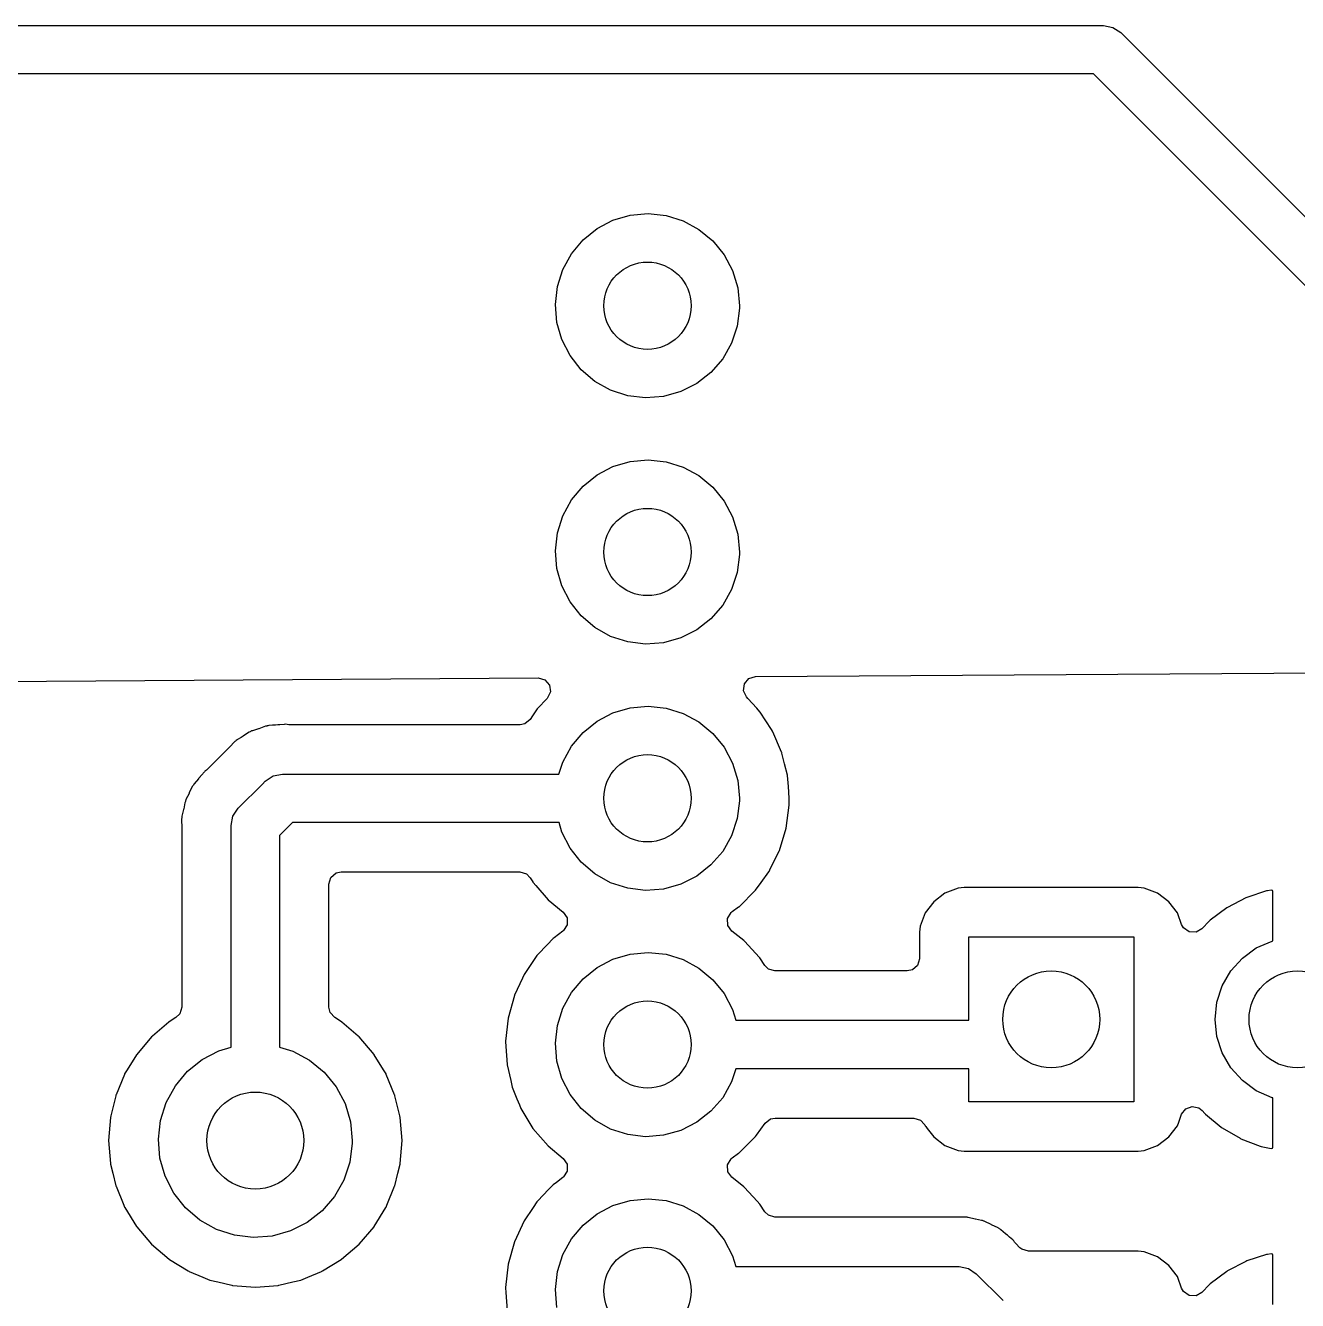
# Model space of a CAD drawing. Extents: x 170.5 to 254.5, y -139.5 to -85.5.
# Drawn here: x 202.38 to 215.5, y -105.9 to -92.75 of the extents above; entities that cross this region are included whole.
import ezdxf

# ---------------------------------------------------------------- set-up
doc = ezdxf.new("R2010")
doc.units = 0
doc.layers.add('BLACK', color=7, linetype='CONTINUOUS')

msp = doc.modelspace()

# ---------------------------------------------------------------- linework, layer by layer
at = {"layer": 'BLACK', "linetype": 'CONTINUOUS'}
for p, q in [((187, -92.75), (213.5, -92.75)), ((213.5, -92.75), (213.596, -92.769)), ((213.596, -92.769), (213.677, -92.8232)), ((213.677, -92.8232), (218.184, -97.33)), ((213.396, -93.25), (187.104, -93.25)), ((217.79, -97.6436), (213.396, -93.25)), ((208.275, -94.8451), (208.439, -94.7592)), ((208.439, -94.7592), (208.617, -94.7068)), ((208.617, -94.7068), (208.802, -94.69)), ((208.802, -94.69), (208.986, -94.7094)), ((208.986, -94.7094), (209.163, -94.7642)), ((209.163, -94.7642), (209.326, -94.8524)), ((208.13, -94.9613), (208.275, -94.8451)), ((209.326, -94.8524), (209.469, -94.9706)), ((208.011, -95.1033), (208.13, -94.9613)), ((209.469, -94.9706), (209.586, -95.1143)), ((207.922, -95.2658), (208.011, -95.1033)), ((209.586, -95.1143), (209.673, -95.278)), ((207.866, -95.4425), (207.922, -95.2658)), ((209.673, -95.278), (209.727, -95.4555)), ((207.845, -95.6267), (207.866, -95.4425)), ((209.727, -95.4555), (209.745, -95.64)), ((207.861, -95.8115), (207.845, -95.6267)), ((209.745, -95.6665), (209.721, -95.8505)), ((209.745, -95.64), (209.745, -95.6665)), ((207.912, -95.9897), (207.861, -95.8115)), ((209.721, -95.8505), (209.663, -96.0264)), ((207.996, -96.1546), (207.912, -95.9897)), ((209.663, -96.0264), (209.571, -96.1876)), ((208.112, -96.2999), (207.996, -96.1546)), ((209.571, -96.1876), (209.45, -96.328)), ((208.253, -96.4201), (208.112, -96.2999)), ((209.45, -96.328), (209.304, -96.4421)), ((208.415, -96.5105), (208.253, -96.4201)), ((208.591, -96.5678), (208.415, -96.5105)), ((209.304, -96.4421), (209.139, -96.5257)), ((208.775, -96.5898), (208.591, -96.5678)), ((208.96, -96.5756), (208.775, -96.5898)), ((209.139, -96.5257), (208.96, -96.5756)), ((208.275, -97.3851), (208.439, -97.2992)), ((208.439, -97.2992), (208.617, -97.2468)), ((208.617, -97.2468), (208.802, -97.23)), ((208.802, -97.23), (208.986, -97.2494)), ((208.986, -97.2494), (209.163, -97.3042)), ((209.163, -97.3042), (209.326, -97.3924)), ((208.13, -97.5013), (208.275, -97.3851)), ((209.326, -97.3924), (209.469, -97.5106)), ((208.011, -97.6433), (208.13, -97.5013)), ((209.469, -97.5106), (209.586, -97.6543)), ((207.922, -97.8058), (208.011, -97.6433)), ((209.586, -97.6543), (209.673, -97.818)), ((207.866, -97.9825), (207.922, -97.8058)), ((209.673, -97.818), (209.727, -97.9955)), ((207.845, -98.1667), (207.866, -97.9825)), ((209.727, -97.9955), (209.745, -98.18)), ((207.861, -98.3515), (207.845, -98.1667)), ((209.745, -98.2065), (209.721, -98.3905)), ((209.745, -98.18), (209.745, -98.2065)), ((207.912, -98.5297), (207.861, -98.3515)), ((209.721, -98.3905), (209.663, -98.5664)), ((207.996, -98.6946), (207.912, -98.5297)), ((209.663, -98.5664), (209.571, -98.7276)), ((208.112, -98.8399), (207.996, -98.6946)), ((209.571, -98.7276), (209.45, -98.868)), ((208.253, -98.9601), (208.112, -98.8399)), ((209.45, -98.868), (209.304, -98.9821)), ((208.415, -99.0505), (208.253, -98.9601)), ((209.304, -98.9821), (209.139, -99.0657)), ((208.591, -99.1078), (208.415, -99.0505)), ((208.775, -99.1298), (208.591, -99.1078)), ((208.96, -99.1156), (208.775, -99.1298)), ((209.139, -99.0657), (208.96, -99.1156)), ((202.025, -99.5163), (207.668, -99.4792)), ((207.668, -99.4792), (207.736, -99.4987)), ((207.736, -99.4987), (207.783, -99.5521)), ((209.785, -99.6114), (209.794, -99.5409)), ((209.794, -99.5409), (209.839, -99.4861)), ((209.839, -99.4861), (209.909, -99.4644)), ((209.909, -99.4644), (213.646, -99.4398)), ((213.646, -99.4398), (217.155, -99.4167)), ((207.793, -99.6223), (207.76, -99.6922)), ((207.783, -99.5521), (207.793, -99.6223)), ((209.816, -99.6752), (209.785, -99.6114)), ((207.658, -99.799), (207.61, -99.8684)), ((207.661, -99.7953), (207.658, -99.799)), ((207.76, -99.6922), (207.661, -99.7953)), ((208.439, -99.8392), (208.617, -99.7868)), ((208.617, -99.7868), (208.802, -99.77)), ((208.802, -99.77), (208.986, -99.7894)), ((208.986, -99.7894), (209.163, -99.8442)), ((209.831, -99.6915), (209.816, -99.6752)), ((209.923, -99.7921), (209.831, -99.6915)), ((209.955, -99.8271), (209.923, -99.7921)), ((207.584, -99.9065), (207.529, -99.9515)), ((207.61, -99.8684), (207.584, -99.9065)), ((208.13, -100.041), (208.275, -99.9251)), ((208.275, -99.9251), (208.439, -99.8392)), ((209.163, -99.8442), (209.326, -99.9324)), ((209.326, -99.9324), (209.469, -100.051)), ((209.957, -99.8314), (209.955, -99.8271)), ((210.073, -100.01), (209.957, -99.8314)), ((209.957, -99.8314), (209.957, -99.8314)), ((204.688, -100.037), (204.627, -100.077)), ((204.695, -100.035), (204.688, -100.037)), ((204.7, -100.032), (204.695, -100.035)), ((204.706, -100.029), (204.7, -100.032)), ((204.712, -100.026), (204.706, -100.029)), ((204.719, -100.023), (204.712, -100.026)), ((204.782, -100.003), (204.719, -100.023)), ((204.719, -100.023), (204.719, -100.023)), ((204.786, -100.002), (204.782, -100.003)), ((204.854, -99.9768), (204.786, -100.002)), ((204.862, -99.976), (204.854, -99.9768)), ((204.867, -99.9746), (204.862, -99.976)), ((204.873, -99.9734), (204.867, -99.9746)), ((204.88, -99.9711), (204.873, -99.9734)), ((204.888, -99.9705), (204.88, -99.9711)), ((204.928, -99.9673), (204.888, -99.9705)), ((204.888, -99.9705), (204.888, -99.9705)), ((204.953, -99.9652), (204.928, -99.9673)), ((204.957, -99.9648), (204.953, -99.9652)), ((204.982, -99.9619), (204.957, -99.9648)), ((204.986, -99.9615), (204.982, -99.9619)), ((204.982, -99.9619), (204.982, -99.9619)), ((204.994, -99.9615), (204.986, -99.9615)), ((205.004, -99.9611), (204.994, -99.9615)), ((205.049, -99.9574), (205.004, -99.9611)), ((205.057, -99.9568), (205.049, -99.9574)), ((205.049, -99.9574), (205.049, -99.9574)), ((205.078, -99.96), (205.057, -99.9568)), ((205.078, -99.9601), (205.078, -99.96)), ((205.097, -99.9615), (205.078, -99.9601)), ((207.48, -99.9615), (205.097, -99.9615)), ((207.529, -99.9515), (207.48, -99.9615)), ((208.011, -100.183), (208.13, -100.041)), ((209.469, -100.051), (209.586, -100.194)), ((210.085, -100.028), (210.073, -100.01)), ((210.087, -100.033), (210.085, -100.028)), ((210.178, -100.244), (210.087, -100.033)), ((210.087, -100.033), (210.087, -100.033)), ((204.484, -100.193), (204.261, -100.416)), ((204.487, -100.19), (204.484, -100.193)), ((204.535, -100.139), (204.487, -100.19)), ((204.54, -100.134), (204.535, -100.139)), ((204.535, -100.139), (204.535, -100.139)), ((204.546, -100.13), (204.54, -100.134)), ((204.55, -100.127), (204.546, -100.13)), ((204.552, -100.125), (204.55, -100.127)), ((204.553, -100.125), (204.552, -100.125)), ((204.561, -100.117), (204.553, -100.125)), ((204.566, -100.114), (204.561, -100.117)), ((204.603, -100.092), (204.566, -100.114)), ((204.566, -100.114), (204.566, -100.114)), ((204.623, -100.08), (204.603, -100.092)), ((204.627, -100.077), (204.623, -100.08)), ((207.922, -100.346), (208.011, -100.183)), ((209.586, -100.194), (209.673, -100.358)), ((210.18, -100.248), (210.178, -100.244)), ((210.178, -100.244), (210.178, -100.244)), ((210.182, -100.253), (210.18, -100.248)), ((210.209, -100.363), (210.182, -100.253)), ((210.182, -100.253), (210.182, -100.253)), ((204.224, -100.447), (204.195, -100.482)), ((204.229, -100.441), (204.224, -100.447)), ((204.224, -100.447), (204.224, -100.447)), ((204.235, -100.437), (204.229, -100.441)), ((204.247, -100.429), (204.235, -100.437)), ((204.235, -100.437), (204.235, -100.437)), ((204.261, -100.416), (204.247, -100.429)), ((207.882, -100.47), (207.922, -100.346)), ((209.673, -100.358), (209.727, -100.535)), ((210.239, -100.481), (210.209, -100.363)), ((204.105, -100.593), (204.1, -100.599)), ((204.108, -100.588), (204.105, -100.593)), ((204.111, -100.583), (204.108, -100.588)), ((204.115, -100.576), (204.111, -100.583)), ((204.119, -100.571), (204.115, -100.576)), ((204.162, -100.521), (204.119, -100.571)), ((204.165, -100.517), (204.162, -100.521)), ((204.18, -100.498), (204.165, -100.517)), ((204.182, -100.495), (204.18, -100.498)), ((204.188, -100.489), (204.182, -100.495)), ((204.195, -100.482), (204.188, -100.489)), ((204.573, -100.823), (204.823, -100.573)), ((204.823, -100.573), (204.853, -100.543)), ((204.823, -100.573), (204.823, -100.573)), ((204.853, -100.543), (204.934, -100.489)), ((204.853, -100.543), (204.853, -100.543)), ((204.934, -100.489), (205.03, -100.47)), ((205.03, -100.47), (207.882, -100.47)), ((209.727, -100.535), (209.745, -100.72)), ((210.239, -100.486), (210.239, -100.481)), ((210.249, -100.6), (210.239, -100.486)), ((210.239, -100.486), (210.239, -100.486)), ((204.067, -100.669), (204.034, -100.734)), ((204.069, -100.665), (204.067, -100.669)), ((204.1, -100.599), (204.069, -100.665)), ((209.745, -100.72), (209.745, -100.747)), ((210.258, -100.72), (210.249, -100.6)), ((210.257, -100.764), (210.258, -100.723)), ((210.258, -100.723), (210.258, -100.72)), ((210.258, -100.723), (210.258, -100.723)), ((204.01, -100.835), (203.992, -100.906)), ((204.011, -100.83), (204.01, -100.835)), ((204.024, -100.766), (204.011, -100.83)), ((204.025, -100.759), (204.024, -100.766)), ((204.024, -100.766), (204.024, -100.766)), ((204.028, -100.752), (204.025, -100.759)), ((204.03, -100.747), (204.028, -100.752)), ((204.032, -100.741), (204.03, -100.747)), ((204.034, -100.734), (204.032, -100.741)), ((204.519, -100.904), (204.573, -100.823)), ((209.745, -100.747), (209.721, -100.93)), ((210.225, -101.029), (210.257, -100.791)), ((210.257, -100.791), (210.257, -100.764)), ((203.991, -100.925), (203.989, -100.932)), ((203.989, -100.932), (203.99, -100.952)), ((203.99, -100.952), (203.991, -101.01)), ((203.992, -100.917), (203.991, -100.917)), ((203.991, -100.917), (203.991, -100.921)), ((203.991, -100.921), (203.991, -100.925)), ((203.992, -100.906), (203.992, -100.917)), ((204.5, -101), (204.519, -100.904)), ((205.134, -100.97), (205, -101.104)), ((207.883, -100.97), (205.134, -100.97)), ((207.912, -101.07), (207.883, -100.97)), ((209.721, -100.93), (209.663, -101.106)), ((203.991, -101.01), (203.992, -101.013)), ((203.992, -101.013), (203.992, -102.875)), ((204.5, -103.286), (204.5, -101)), ((205, -101.104), (205, -103.286)), ((207.996, -101.235), (207.912, -101.07)), ((209.663, -101.106), (209.571, -101.268)), ((210.156, -101.259), (210.225, -101.029)), ((208.112, -101.38), (207.996, -101.235)), ((208.253, -101.5), (208.112, -101.38)), ((209.571, -101.268), (209.45, -101.408)), ((210.057, -101.458), (210.153, -101.263)), ((210.153, -101.263), (210.156, -101.259)), ((210.153, -101.263), (210.153, -101.263)), ((205.529, -101.536), (205.582, -101.49)), ((205.582, -101.49), (205.635, -101.478)), ((205.635, -101.478), (207.479, -101.478)), ((207.479, -101.478), (207.547, -101.499)), ((207.547, -101.499), (207.586, -101.539)), ((208.415, -101.591), (208.253, -101.5)), ((209.45, -101.408), (209.304, -101.522)), ((209.968, -101.588), (210.046, -101.478)), ((210.046, -101.478), (210.049, -101.474)), ((210.049, -101.474), (210.057, -101.458)), ((205.508, -101.605), (205.529, -101.536)), ((205.508, -102.875), (205.508, -101.605)), ((207.586, -101.539), (207.611, -101.58)), ((207.611, -101.58), (207.614, -101.584)), ((207.614, -101.584), (207.617, -101.588)), ((207.617, -101.588), (207.617, -101.588)), ((207.617, -101.588), (207.643, -101.618)), ((207.643, -101.618), (207.771, -101.766)), ((208.591, -101.648), (208.415, -101.591)), ((209.139, -101.606), (208.96, -101.656)), ((209.304, -101.522), (209.139, -101.606)), ((209.91, -101.669), (209.968, -101.588)), ((212.062, -101.641), (212, -101.648)), ((213.858, -101.641), (212.062, -101.641)), ((213.92, -101.648), (213.858, -101.641)), ((207.771, -101.766), (207.926, -101.894)), ((208.775, -101.67), (208.591, -101.648)), ((208.96, -101.656), (208.775, -101.67)), ((209.74, -101.838), (209.91, -101.669)), ((211.863, -101.699), (211.747, -101.787)), ((212, -101.648), (211.863, -101.699)), ((214.057, -101.699), (213.92, -101.648)), ((214.173, -101.787), (214.057, -101.699)), ((214.967, -101.746), (214.778, -101.845)), ((214.977, -101.742), (214.967, -101.746)), ((215.179, -101.676), (214.977, -101.742)), ((215.189, -101.674), (215.179, -101.676)), ((215.228, -101.668), (215.189, -101.674)), ((215.242, -101.67), (215.228, -101.668)), ((215.246, -101.683), (215.242, -101.67)), ((215.246, -102.19), (215.246, -101.683)), ((207.926, -101.894), (207.966, -101.953)), ((209.621, -101.96), (209.657, -101.899)), ((209.657, -101.899), (209.67, -101.887)), ((209.67, -101.887), (209.735, -101.841)), ((209.735, -101.841), (209.74, -101.838)), ((209.735, -101.841), (209.735, -101.841)), ((211.659, -101.903), (211.608, -102.04)), ((211.747, -101.787), (211.659, -101.903)), ((214.261, -101.903), (214.173, -101.787)), ((214.264, -101.912), (214.261, -101.903)), ((214.77, -101.85), (214.599, -101.978)), ((214.778, -101.845), (214.77, -101.85)), ((207.967, -102.024), (207.93, -102.085)), ((207.966, -101.953), (207.967, -102.024)), ((209.624, -102.031), (209.621, -101.96)), ((209.665, -102.089), (209.624, -102.031)), ((211.608, -102.04), (211.601, -102.102)), ((214.305, -102.023), (214.264, -101.912)), ((214.324, -102.056), (214.305, -102.023)), ((214.592, -101.985), (214.514, -102.066)), ((214.599, -101.978), (214.592, -101.985)), ((207.823, -102.166), (207.76, -102.232)), ((207.834, -102.158), (207.823, -102.166)), ((207.921, -102.092), (207.834, -102.158)), ((207.93, -102.085), (207.921, -102.092)), ((209.789, -102.186), (209.665, -102.089)), ((211.601, -102.102), (211.601, -102.376)), ((212.11, -103.01), (212.11, -102.15)), ((212.11, -102.15), (213.81, -102.15)), ((213.81, -102.15), (213.81, -103.85)), ((214.382, -102.098), (214.324, -102.056)), ((214.453, -102.101), (214.382, -102.098)), ((214.514, -102.066), (214.453, -102.101)), ((207.76, -102.232), (207.664, -102.332)), ((209.793, -102.19), (209.789, -102.186)), ((209.789, -102.186), (209.789, -102.186)), ((209.797, -102.193), (209.793, -102.19)), ((209.949, -102.361), (209.797, -102.193)), ((209.797, -102.193), (209.797, -102.193)), ((214.931, -102.368), (215.075, -102.264)), ((215.075, -102.264), (215.237, -102.192)), ((215.237, -102.192), (215.246, -102.19)), ((207.607, -102.414), (207.522, -102.537)), ((207.655, -102.343), (207.607, -102.414)), ((207.658, -102.339), (207.655, -102.343)), ((207.655, -102.343), (207.655, -102.343)), ((207.664, -102.332), (207.658, -102.339)), ((208.275, -102.465), (208.439, -102.379)), ((208.439, -102.379), (208.617, -102.327)), ((208.617, -102.327), (208.802, -102.31)), ((208.802, -102.31), (208.986, -102.329)), ((208.986, -102.329), (209.163, -102.384)), ((209.163, -102.384), (209.326, -102.472)), ((209.955, -102.367), (209.949, -102.361)), ((210.004, -102.444), (209.955, -102.367)), ((211.601, -102.376), (211.581, -102.444)), ((214.812, -102.5), (214.931, -102.368)), ((207.522, -102.537), (207.505, -102.575)), ((208.13, -102.581), (208.275, -102.465)), ((209.326, -102.472), (209.469, -102.591)), ((210.042, -102.481), (210.004, -102.444)), ((210.004, -102.444), (210.004, -102.444)), ((210.11, -102.501), (210.042, -102.481)), ((211.475, -102.501), (210.11, -102.501)), ((211.528, -102.49), (211.475, -102.501)), ((211.581, -102.444), (211.528, -102.49)), ((214.723, -102.654), (214.812, -102.5)), ((207.505, -102.575), (207.424, -102.75)), ((208.011, -102.723), (208.13, -102.581)), ((209.469, -102.591), (209.586, -102.734)), ((214.669, -102.823), (214.723, -102.654)), ((207.422, -102.755), (207.357, -102.986)), ((207.424, -102.75), (207.422, -102.755)), ((207.922, -102.886), (208.011, -102.723)), ((209.586, -102.734), (209.673, -102.898)), ((214.65, -103), (214.669, -102.823)), ((203.971, -102.943), (203.931, -102.982)), ((203.992, -102.875), (203.971, -102.943)), ((205.521, -102.93), (205.508, -102.875)), ((205.569, -102.982), (205.521, -102.93)), ((207.866, -103.062), (207.922, -102.886)), ((209.673, -102.898), (209.707, -103.01)), ((203.857, -103.029), (203.688, -103.173)), ((203.861, -103.026), (203.857, -103.029)), ((203.931, -102.982), (203.861, -103.026)), ((205.639, -103.026), (205.569, -102.982)), ((205.643, -103.029), (205.639, -103.026)), ((205.812, -103.173), (205.643, -103.029)), ((207.357, -102.986), (207.332, -103.224)), ((207.845, -103.247), (207.866, -103.062)), ((209.707, -103.01), (212.11, -103.01)), ((214.669, -103.177), (214.65, -103)), ((203.68, -103.18), (203.526, -103.361)), ((203.688, -103.173), (203.68, -103.18)), ((205.82, -103.18), (205.812, -103.173)), ((205.974, -103.361), (205.82, -103.18)), ((214.723, -103.346), (214.669, -103.177)), ((204.202, -103.413), (204.375, -103.323)), ((204.375, -103.323), (204.5, -103.286)), ((205, -103.286), (205.138, -103.328)), ((205.138, -103.328), (205.309, -103.421)), ((207.332, -103.224), (207.332, -103.229)), ((207.332, -103.229), (207.332, -103.229)), ((207.332, -103.229), (207.335, -103.281)), ((207.335, -103.281), (207.346, -103.464)), ((207.861, -103.431), (207.845, -103.247)), ((214.812, -103.5), (214.723, -103.346)), ((203.523, -103.365), (203.428, -103.52)), ((203.526, -103.361), (203.523, -103.365)), ((203.523, -103.365), (203.523, -103.365)), ((204.05, -103.536), (204.202, -103.413)), ((205.309, -103.421), (205.46, -103.545)), ((205.977, -103.365), (205.974, -103.361)), ((206.072, -103.52), (205.977, -103.365)), ((205.977, -103.365), (205.977, -103.365)), ((207.346, -103.464), (207.347, -103.469)), ((207.347, -103.469), (207.347, -103.469)), ((207.347, -103.469), (207.384, -103.632)), ((207.912, -103.61), (207.861, -103.431)), ((203.4, -103.568), (203.313, -103.778)), ((203.402, -103.563), (203.4, -103.568)), ((203.4, -103.568), (203.4, -103.568)), ((203.428, -103.52), (203.402, -103.563)), ((203.925, -103.685), (204.05, -103.536)), ((205.46, -103.545), (205.583, -103.697)), ((206.098, -103.563), (206.072, -103.52)), ((206.1, -103.568), (206.098, -103.563)), ((206.187, -103.778), (206.1, -103.568)), ((206.1, -103.568), (206.1, -103.568)), ((207.996, -103.775), (207.912, -103.61)), ((209.708, -103.51), (209.663, -103.646)), ((212.11, -103.51), (209.708, -103.51)), ((212.11, -103.85), (212.11, -103.51)), ((214.931, -103.632), (214.812, -103.5)), ((203.831, -103.856), (203.925, -103.685)), ((205.583, -103.697), (205.675, -103.869)), ((207.384, -103.632), (207.398, -103.698)), ((207.398, -103.698), (207.448, -103.819)), ((209.663, -103.646), (209.571, -103.808)), ((215.075, -103.736), (214.931, -103.632)), ((215.237, -103.808), (215.075, -103.736)), ((203.31, -103.787), (203.26, -103.996)), ((203.311, -103.782), (203.31, -103.787)), ((203.313, -103.778), (203.311, -103.782)), ((203.772, -104.042), (203.831, -103.856)), ((205.675, -103.869), (205.731, -104.056)), ((206.189, -103.782), (206.187, -103.778)), ((206.19, -103.787), (206.189, -103.782)), ((206.24, -103.996), (206.19, -103.787)), ((207.448, -103.819), (207.474, -103.883)), ((208.112, -103.92), (207.996, -103.775)), ((209.571, -103.808), (209.45, -103.948)), ((213.81, -103.85), (212.11, -103.85)), ((215.246, -103.81), (215.237, -103.808)), ((215.246, -104.319), (215.246, -103.81)), ((203.26, -103.996), (203.255, -104.013)), ((206.245, -104.013), (206.24, -103.996)), ((207.474, -103.883), (207.489, -103.92)), ((207.489, -103.92), (207.614, -104.124)), ((208.253, -104.04), (208.112, -103.92)), ((209.45, -103.948), (209.304, -104.062)), ((214.275, -104.06), (214.305, -103.979)), ((214.305, -103.979), (214.347, -103.922)), ((214.347, -103.922), (214.414, -103.897)), ((214.414, -103.897), (214.483, -103.913)), ((214.483, -103.913), (214.518, -103.941)), ((214.518, -103.941), (214.543, -103.97)), ((214.543, -103.97), (214.551, -103.977)), ((214.551, -103.977), (214.714, -104.113)), ((203.255, -104.013), (203.237, -104.25)), ((203.75, -104.236), (203.772, -104.042)), ((205.731, -104.056), (205.75, -104.25)), ((206.263, -104.25), (206.245, -104.013)), ((207.614, -104.124), (207.771, -104.306)), ((208.415, -104.131), (208.253, -104.04)), ((208.591, -104.188), (208.415, -104.131)), ((209.304, -104.062), (209.139, -104.146)), ((209.921, -104.193), (210.008, -104.071)), ((210.008, -104.071), (210.064, -104.027)), ((210.064, -104.027), (210.111, -104.018)), ((210.111, -104.018), (211.543, -104.018)), ((211.543, -104.018), (211.611, -104.039)), ((211.611, -104.039), (211.654, -104.084)), ((211.654, -104.084), (211.656, -104.088)), ((211.656, -104.088), (211.659, -104.097)), ((211.659, -104.097), (211.665, -104.104)), ((211.665, -104.104), (211.665, -104.104)), ((211.665, -104.104), (211.68, -104.125)), ((211.68, -104.125), (211.747, -104.213)), ((214.173, -104.213), (214.261, -104.097)), ((214.261, -104.097), (214.275, -104.06)), ((214.714, -104.113), (214.723, -104.119)), ((214.723, -104.119), (214.907, -104.226)), ((203.237, -104.25), (203.255, -104.487)), ((203.766, -104.431), (203.75, -104.236)), ((205.75, -104.25), (205.75, -104.278)), ((206.245, -104.487), (206.263, -104.25)), ((208.775, -104.21), (208.591, -104.188)), ((208.96, -104.196), (208.775, -104.21)), ((209.139, -104.146), (208.96, -104.196)), ((209.74, -104.378), (209.91, -104.209)), ((209.91, -104.209), (209.921, -104.193)), ((211.747, -104.213), (211.863, -104.301)), ((214.057, -104.301), (214.173, -104.213)), ((214.907, -104.226), (214.916, -104.231)), ((214.916, -104.231), (215.115, -104.307)), ((205.75, -104.278), (205.725, -104.472)), ((207.771, -104.306), (207.926, -104.434)), ((209.67, -104.427), (209.735, -104.381)), ((209.735, -104.381), (209.74, -104.378)), ((209.735, -104.381), (209.735, -104.381)), ((211.863, -104.301), (212, -104.352)), ((212, -104.352), (212.062, -104.358)), ((212.062, -104.358), (213.858, -104.358)), ((213.858, -104.358), (213.92, -104.352)), ((213.92, -104.352), (214.057, -104.301)), ((215.115, -104.307), (215.125, -104.31)), ((215.125, -104.31), (215.228, -104.331)), ((215.228, -104.331), (215.242, -104.329)), ((215.242, -104.329), (215.246, -104.319)), ((203.255, -104.487), (203.257, -104.492)), ((203.257, -104.492), (203.257, -104.492)), ((203.257, -104.492), (203.279, -104.587)), ((203.82, -104.618), (203.766, -104.431)), ((205.725, -104.472), (205.664, -104.657)), ((206.221, -104.587), (206.243, -104.492)), ((206.243, -104.492), (206.245, -104.487)), ((206.243, -104.492), (206.243, -104.492)), ((207.926, -104.434), (207.966, -104.493)), ((207.966, -104.493), (207.967, -104.564)), ((209.621, -104.5), (209.657, -104.439)), ((209.624, -104.571), (209.621, -104.5)), ((209.657, -104.439), (209.67, -104.427)), ((203.279, -104.587), (203.311, -104.718)), ((203.909, -104.792), (203.82, -104.618)), ((205.664, -104.657), (205.567, -104.826)), ((206.189, -104.718), (206.221, -104.587)), ((207.921, -104.632), (207.855, -104.682)), ((207.93, -104.625), (207.921, -104.632)), ((207.967, -104.564), (207.93, -104.625)), ((209.665, -104.629), (209.624, -104.571)), ((209.789, -104.726), (209.665, -104.629)), ((203.311, -104.718), (203.313, -104.722)), ((203.313, -104.722), (203.313, -104.722)), ((203.313, -104.722), (203.393, -104.915)), ((204.031, -104.945), (203.909, -104.792)), ((206.107, -104.915), (206.187, -104.722)), ((206.187, -104.722), (206.189, -104.718)), ((206.187, -104.722), (206.187, -104.722)), ((207.775, -104.756), (207.664, -104.872)), ((207.823, -104.706), (207.775, -104.756)), ((207.855, -104.682), (207.823, -104.706)), ((209.793, -104.73), (209.789, -104.726)), ((209.789, -104.726), (209.789, -104.726)), ((209.797, -104.733), (209.793, -104.73)), ((209.926, -104.875), (209.797, -104.733)), ((209.797, -104.733), (209.797, -104.733)), ((203.393, -104.915), (203.402, -104.937)), ((205.567, -104.826), (205.44, -104.974)), ((206.098, -104.937), (206.107, -104.915)), ((207.655, -104.883), (207.616, -104.94)), ((207.658, -104.879), (207.655, -104.883)), ((207.655, -104.883), (207.655, -104.883)), ((207.664, -104.872), (207.658, -104.879)), ((208.275, -105.005), (208.439, -104.919)), ((208.439, -104.919), (208.617, -104.867)), ((208.617, -104.867), (208.802, -104.85)), ((208.802, -104.85), (208.986, -104.869)), ((208.986, -104.869), (209.163, -104.924)), ((209.163, -104.924), (209.326, -105.012)), ((209.955, -104.907), (209.926, -104.875)), ((210.004, -104.984), (209.955, -104.907)), ((203.402, -104.937), (203.404, -104.941)), ((203.404, -104.941), (203.523, -105.135)), ((204.179, -105.071), (204.031, -104.945)), ((205.44, -104.974), (205.286, -105.094)), ((205.977, -105.135), (206.096, -104.941)), ((206.096, -104.941), (206.098, -104.937)), ((207.616, -104.94), (207.522, -105.077)), ((208.13, -105.121), (208.275, -105.005)), ((209.326, -105.012), (209.469, -105.131)), ((210.042, -105.021), (210.004, -104.984)), ((210.004, -104.984), (210.004, -104.984)), ((210.11, -105.041), (210.042, -105.021)), ((211.997, -105.041), (210.11, -105.041)), ((212, -105.041), (211.997, -105.041)), ((212.012, -105.041), (212, -105.041)), ((212.078, -105.039), (212.012, -105.041)), ((212.085, -105.041), (212.078, -105.039)), ((212.089, -105.041), (212.085, -105.041)), ((212.093, -105.041), (212.089, -105.041)), ((212.099, -105.042), (212.093, -105.041)), ((212.093, -105.041), (212.093, -105.041)), ((212.104, -105.042), (212.099, -105.042)), ((212.099, -105.042), (212.099, -105.042)), ((212.175, -105.06), (212.104, -105.042)), ((212.18, -105.061), (212.175, -105.06)), ((212.239, -105.073), (212.18, -105.061)), ((203.523, -105.135), (203.523, -105.135)), ((203.523, -105.135), (203.526, -105.139)), ((203.526, -105.139), (203.68, -105.32)), ((204.35, -105.166), (204.179, -105.071)), ((204.535, -105.227), (204.35, -105.166)), ((205.112, -105.182), (204.924, -105.235)), ((205.286, -105.094), (205.112, -105.182)), ((205.82, -105.32), (205.974, -105.139)), ((205.974, -105.139), (205.977, -105.135)), ((205.977, -105.135), (205.977, -105.135)), ((207.522, -105.077), (207.422, -105.295)), ((208.011, -105.263), (208.13, -105.121)), ((209.469, -105.131), (209.586, -105.274)), ((212.251, -105.075), (212.239, -105.073)), ((212.258, -105.078), (212.251, -105.075)), ((212.263, -105.08), (212.258, -105.078)), ((212.269, -105.082), (212.263, -105.08)), ((212.276, -105.084), (212.269, -105.082)), ((212.341, -105.117), (212.276, -105.084)), ((212.345, -105.119), (212.341, -105.117)), ((212.411, -105.15), (212.345, -105.119)), ((212.417, -105.155), (212.411, -105.15)), ((212.422, -105.158), (212.417, -105.155)), ((212.427, -105.161), (212.422, -105.158)), ((212.434, -105.165), (212.427, -105.161)), ((212.439, -105.169), (212.434, -105.165)), ((212.489, -105.212), (212.439, -105.169)), ((212.439, -105.169), (212.439, -105.169)), ((203.68, -105.32), (203.861, -105.474)), ((204.729, -105.25), (204.535, -105.227)), ((204.924, -105.235), (204.729, -105.25)), ((205.639, -105.474), (205.82, -105.32)), ((207.422, -105.295), (207.357, -105.526)), ((207.922, -105.426), (208.011, -105.263)), ((209.586, -105.274), (209.673, -105.438)), ((212.493, -105.215), (212.489, -105.212)), ((212.509, -105.227), (212.493, -105.215)), ((212.515, -105.232), (212.509, -105.227)), ((212.521, -105.238), (212.515, -105.232)), ((212.528, -105.245), (212.521, -105.238)), ((212.563, -105.274), (212.528, -105.245)), ((212.569, -105.279), (212.563, -105.274)), ((212.563, -105.274), (212.563, -105.274)), ((212.573, -105.285), (212.569, -105.279)), ((212.581, -105.297), (212.573, -105.285)), ((212.573, -105.285), (212.573, -105.285)), ((212.594, -105.311), (212.581, -105.297)), ((212.637, -105.355), (212.594, -105.311)), ((207.866, -105.602), (207.922, -105.426)), ((209.673, -105.438), (209.707, -105.55)), ((212.658, -105.371), (212.637, -105.355)), ((212.726, -105.391), (212.658, -105.371)), ((213.858, -105.391), (212.726, -105.391)), ((213.92, -105.398), (213.858, -105.391)), ((214.057, -105.449), (213.92, -105.398)), ((214.173, -105.537), (214.057, -105.449)), ((215.179, -105.426), (214.977, -105.492)), ((215.189, -105.424), (215.179, -105.426)), ((215.228, -105.418), (215.189, -105.424)), ((215.242, -105.42), (215.228, -105.418)), ((215.246, -105.433), (215.242, -105.42)), ((215.246, -105.94), (215.246, -105.433)), ((203.861, -105.474), (203.865, -105.477)), ((203.865, -105.477), (203.865, -105.477)), ((203.865, -105.477), (204.057, -105.595)), ((205.443, -105.595), (205.635, -105.477)), ((205.635, -105.477), (205.639, -105.474)), ((205.635, -105.477), (205.635, -105.477)), ((207.357, -105.526), (207.332, -105.764)), ((209.707, -105.55), (212.01, -105.55)), ((212.01, -105.55), (212.106, -105.569)), ((212.106, -105.569), (212.187, -105.623)), ((214.261, -105.653), (214.173, -105.537)), ((214.967, -105.496), (214.778, -105.595)), ((214.977, -105.492), (214.967, -105.496)), ((204.057, -105.595), (204.063, -105.598)), ((204.063, -105.598), (204.068, -105.6)), ((204.068, -105.6), (204.068, -105.6)), ((204.068, -105.6), (204.208, -105.658)), ((204.208, -105.658), (204.282, -105.689)), ((204.282, -105.689), (204.363, -105.708)), ((204.363, -105.708), (204.508, -105.743)), ((204.992, -105.743), (205.137, -105.708)), ((205.137, -105.708), (205.218, -105.689)), ((205.218, -105.689), (205.292, -105.658)), ((205.292, -105.658), (205.432, -105.6)), ((205.432, -105.6), (205.437, -105.598)), ((205.432, -105.6), (205.432, -105.6)), ((205.437, -105.598), (205.443, -105.595)), ((207.845, -105.787), (207.866, -105.602)), ((212.187, -105.623), (212.464, -105.9)), ((214.264, -105.662), (214.261, -105.653)), ((214.305, -105.773), (214.264, -105.662)), ((214.77, -105.6), (214.599, -105.728)), ((214.778, -105.595), (214.77, -105.6)), ((204.508, -105.743), (204.508, -105.743)), ((204.508, -105.743), (204.513, -105.745)), ((204.513, -105.745), (204.75, -105.763)), ((204.75, -105.763), (204.987, -105.745)), ((204.987, -105.745), (204.992, -105.743)), ((204.992, -105.743), (204.992, -105.743)), ((207.332, -105.764), (207.332, -105.769)), ((207.332, -105.769), (207.332, -105.769)), ((207.332, -105.769), (207.335, -105.816)), ((207.335, -105.816), (207.346, -106.004)), ((207.861, -105.971), (207.845, -105.787)), ((214.324, -105.806), (214.305, -105.773)), ((214.382, -105.848), (214.324, -105.806)), ((214.453, -105.851), (214.382, -105.848)), ((214.514, -105.816), (214.453, -105.851)), ((214.592, -105.735), (214.514, -105.816)), ((214.599, -105.728), (214.592, -105.735))]:
    msp.add_line(p, q, dxfattribs=at)
at = {"layer": 'BLACK'}
for centre, radius in [((208.795, -95.64), 0.45), ((208.795, -98.18), 0.45), ((208.795, -100.72), 0.45), ((212.96, -103), 0.5), ((215.5, -103), 0.5), ((208.795, -103.26), 0.45), ((204.75, -104.25), 0.5), ((208.795, -105.8), 0.45)]:
    msp.add_circle(centre, radius, dxfattribs=at)

doc.saveas('drawing.dxf')
